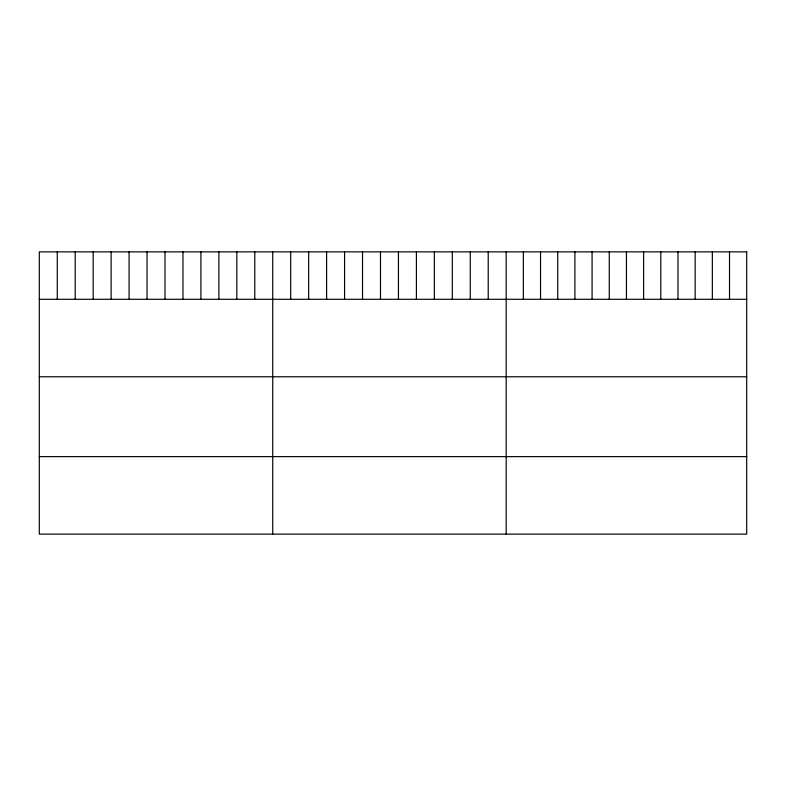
<?xml version="1.0" encoding="UTF-8"?>
<svg xmlns="http://www.w3.org/2000/svg" width="786" height="786" viewBox="0 0 786 786"><rect width="100%" height="100%" fill="white"/><g stroke="black" fill="none" stroke-linecap="round" stroke-linejoin="round"><path stroke-width="1.18" d="M39.3 299.289L746.7 299.289M39.3 376.779L746.7 376.779M39.3 456.627L746.7 456.627M729.516 251.874L729.516 299.289M712.342 251.874L712.342 299.289M695.158 251.874L695.158 299.289M677.984 251.874L677.984 299.289M660.8 251.874L660.8 299.289M643.626 251.874L643.626 299.289M626.442 251.874L626.442 299.289M609.258 251.874L609.258 299.289M592.084 251.874L592.084 299.289M574.9 251.874L574.9 299.289M557.726 251.874L557.726 299.289M540.542 251.874L540.542 299.289M523.368 251.874L523.368 299.289M506.184 251.874L506.184 534.126M488.224 251.874L488.224 299.289M470.274 251.874L470.274 299.289M452.314 251.874L452.314 299.289M434.353 251.874L434.353 299.289M416.403 251.874L416.403 299.289M398.443 251.874L398.443 299.289M380.483 251.874L380.483 299.289M362.523 251.874L362.523 299.289M344.573 251.874L344.573 299.289M326.612 251.874L326.612 299.289M308.652 251.874L308.652 299.289M290.702 251.874L290.702 299.289M272.742 251.874L272.742 534.126M254.782 251.874L254.782 299.289M236.832 251.874L236.832 299.289M218.872 251.874L218.872 299.289M200.911 251.874L200.911 299.289M182.961 251.874L182.961 299.289M165.001 251.874L165.001 299.289M147.041 251.874L147.041 299.289M129.081 251.874L129.081 299.289M111.131 251.874L111.131 299.289M93.17 251.874L93.17 299.289M75.21 251.874L75.21 299.289M57.26 251.874L57.26 299.289M746.7 251.874L39.3 251.874L39.3 534.126L746.7 534.126L746.7 251.874"/></g></svg>
